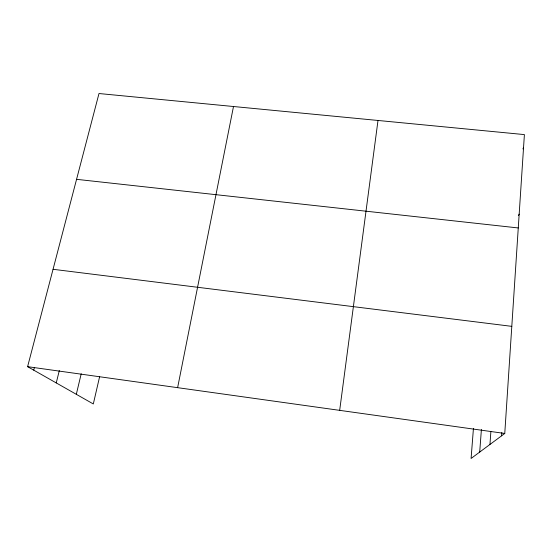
<?xml version="1.0" encoding="UTF-8"?>
<svg xmlns="http://www.w3.org/2000/svg" width="552" height="552" viewBox="0 0 552 552"><rect width="100%" height="100%" fill="white"/><g stroke="black" fill="none" stroke-linecap="round" stroke-linejoin="round"><path stroke-width="0.83" d="M473.43 428.49L471.084 458.471L504.763 433.465L524.4 134.598L98.994 93.529L27.6 366.666L93.316 403.961L99.615 376.699M501.568 435.832L501.789 432.554M489.955 444.457L490.866 431.719M479.702 452.067L481.399 429.497M339.673 410.357L378.003 120.467M177.62 387.67L233.496 106.515M76.314 394.307L81.213 373.78M56.249 382.922L59.319 370.544M33.741 370.151L34.383 367.653M522.916 148.936L523.551 147.474M518.466 215.535L519.17 214.142M76.569 179.331L518.266 227.955M53.054 269.293L511.801 326.356M27.6 366.666L504.763 433.465"/></g></svg>
